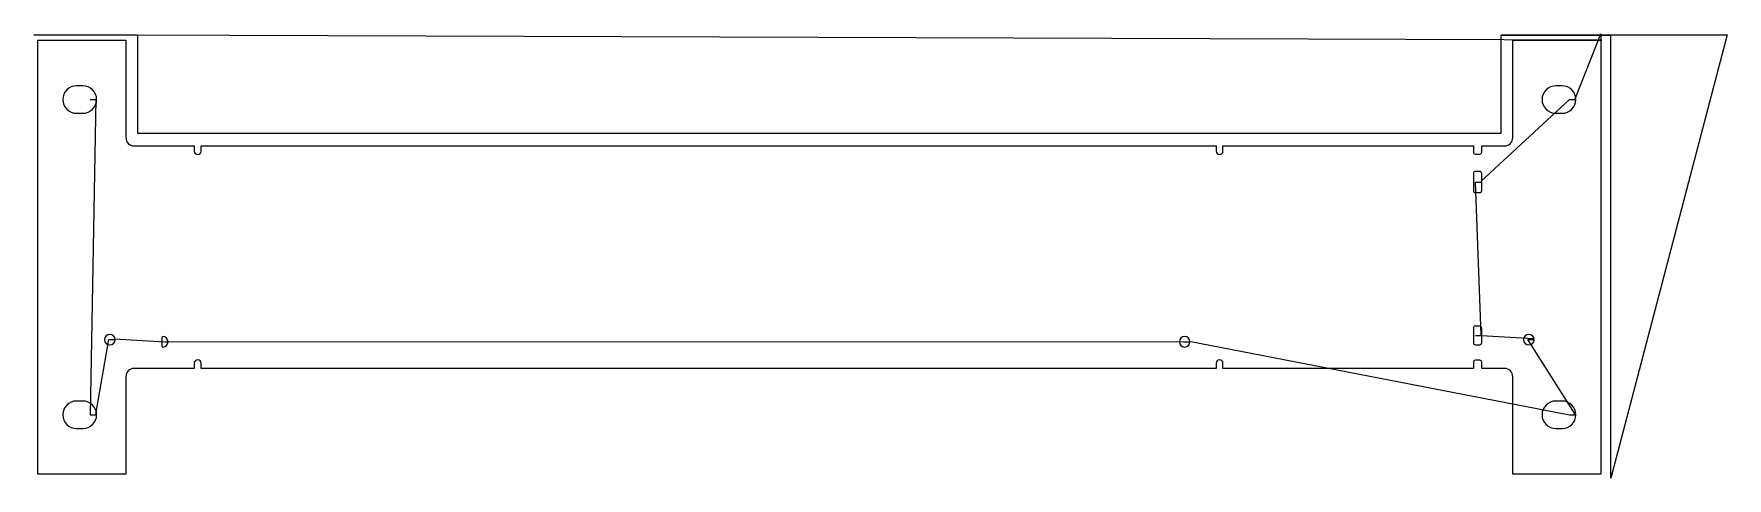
# Model space of a CAD drawing. Header units: metres. Extents: x 0 to 8000, y 0 to 2101.
import ezdxf

# ---------------------------------------------------------------- set-up
doc = ezdxf.new("R2010")
doc.units = ezdxf.units.M

msp = doc.modelspace()

# ---------------------------------------------------------------- linework, layer by layer
at = {"layer": 'TOOL_0'}
for p, q in [((7407.994, 2070.501), (-0.006, 2096.357)), ((-0.006, 2096.357), (0.994, 2096.357)), ((0.994, 2096.357), (-0.006, 2096.357)), ((-0.006, 2096.357), (0.994, 2096.357)), ((0.994, 2096.357), (489.875, 2096.357)), ((489.875, 2096.357), (489.875, 1631.577)), ((6932.372, 1631.577), (6932.372, 2096.357)), ((6932.372, 2096.357), (7998.995, 2096.357)), ((7450.524, 2092.252), (6932.423, 2092.252)), ((7281.959, 1793.287), (7402.994, 2100.501)), ((7402.994, 2100.501), (7402.994, 2070.501)), ((7999.995, 2096.357), (7450.524, 0)), ((7450.524, 1), (7450.524, 2092.252)), ((7998.995, 2096.357), (7999.995, 2096.357)), ((18.994, 19.001), (18.994, 2070.501)), ((18.994, 2070.501), (434.744, 2070.501)), ((434.744, 2070.501), (434.744, 1609.751)), ((6987.244, 1609.751), (6987.244, 2070.501)), ((6987.244, 2070.501), (7402.994, 2070.501)), ((7402.994, 2070.501), (7402.994, 19.001)), ((7402.994, 2070.501), (7407.994, 2070.501)), ((231.5, 1854.751), (201.5, 1854.751)), ((7220.495, 1854.751), (7190.495, 1854.751)), ((292.964, 1793.287), (266.5, 299.751)), ((266.5, 1789.751), (296.5, 1789.751)), ((296.5, 1789.751), (292.964, 1793.287)), ((6837.46, 1403.287), (7255.495, 1789.751)), ((7255.495, 1789.751), (7285.495, 1789.751)), ((7285.495, 1789.751), (7281.959, 1793.287)), ((201.5, 1724.751), (231.5, 1724.751)), ((7190.495, 1724.751), (7220.495, 1724.751)), ((489.875, 1631.577), (6932.372, 1631.577)), ((473.994, 1570.501), (757.994, 1570.501)), ((757.994, 1570.501), (757.994, 1545.751)), ((789.994, 1545.751), (789.994, 1570.501)), ((789.994, 1570.501), (5585.994, 1570.501)), ((5585.994, 1570.501), (5585.994, 1545.751)), ((5617.994, 1545.751), (5617.994, 1570.501)), ((5617.994, 1570.501), (6800.994, 1570.501)), ((6800.994, 1570.501), (6800.994, 1541.751)), ((6810.994, 1531.751), (6830.994, 1531.751)), ((6840.994, 1541.751), (6840.994, 1570.501)), ((6840.994, 1570.501), (6947.994, 1570.501)), ((6830.996, 1449.751), (6810.996, 1449.751)), ((6800.996, 1439.751), (6800.996, 1359.751)), ((6837.461, 678.287), (6810.996, 1399.751)), ((6810.996, 1399.751), (6840.996, 1399.751)), ((6840.996, 1399.751), (6837.46, 1403.287)), ((6840.996, 1399.751), (6840.996, 1439.751)), ((6840.996, 1359.751), (6840.996, 1399.751)), ((6810.996, 1349.751), (6830.996, 1349.751)), ((292.964, 303.287), (354, 654.751)), ((354, 654.751), (384, 654.751)), ((384, 654.751), (380.464, 658.287)), ((380.464, 658.287), (619, 644.751)), ((604, 664.751), (604, 624.751)), ((619, 644.751), (634, 644.751)), ((634, 644.751), (632.232, 646.519)), ((632.232, 646.519), (5431.99, 644.751)), ((5431.99, 644.751), (5461.99, 644.751)), ((5461.99, 644.751), (5458.454, 648.287)), ((5458.454, 648.287), (7255.499, 299.751)), ((6800.997, 708.751), (6800.997, 640.751)), ((6830.997, 718.751), (6810.997, 718.751)), ((7084.462, 658.287), (6810.997, 674.751)), ((6810.997, 674.751), (6840.997, 674.751)), ((6840.997, 674.751), (6837.461, 678.287)), ((6840.997, 674.751), (6840.997, 708.751)), ((6840.997, 640.751), (6840.997, 674.751)), ((7281.963, 303.287), (7057.998, 654.751)), ((7057.998, 654.751), (7087.998, 654.751)), ((7087.998, 654.751), (7084.462, 658.287)), ((6810.997, 630.751), (6830.997, 630.751)), ((757.994, 519.001), (473.994, 519.001)), ((757.994, 543.751), (757.994, 519.001)), ((789.994, 519.001), (789.994, 543.751)), ((5585.994, 519.001), (789.994, 519.001)), ((5585.994, 543.751), (5585.994, 519.001)), ((5617.994, 519.001), (5617.994, 543.751)), ((6800.994, 519.001), (5617.994, 519.001)), ((6800.994, 547.751), (6800.994, 519.001)), ((6830.994, 557.751), (6810.994, 557.751)), ((6840.994, 519.001), (6840.994, 547.751)), ((6947.994, 519.001), (6840.994, 519.001)), ((434.744, 479.751), (434.744, 19.001)), ((6987.244, 19.001), (6987.244, 479.751)), ((231.5, 364.751), (201.5, 364.751)), ((7220.499, 364.751), (7190.499, 364.751)), ((266.5, 299.751), (296.5, 299.751)), ((296.5, 299.751), (292.964, 303.287)), ((7255.499, 299.751), (7285.499, 299.751)), ((7285.499, 299.751), (7281.963, 303.287)), ((201.5, 234.751), (231.5, 234.751)), ((7190.499, 234.751), (7220.499, 234.751)), ((434.744, 19.001), (18.994, 19.001)), ((7402.994, 19.001), (6987.244, 19.001)), ((7450.524, 0), (7450.524, 1)), ((7450.524, 1), (7450.524, 0)), ((7450.524, 0), (7450.524, 1))]:
    msp.add_line(p, q, dxfattribs=at)
for centre, radius, start, end in [((201.5, 1789.751), 65, 90, 270), ((231.5, 1789.751), 65, 0, 90), ((7190.495, 1789.751), 65, 90, 270), ((7220.495, 1789.751), 65, 0, 90), ((231.5, 1789.751), 65, 270, 0), ((7220.495, 1789.751), 65, 270, 0), ((473.994, 1609.751), 39.25, 180, 270), ((6947.994, 1609.751), 39.25, 270, 0), ((773.994, 1545.751), 16, 180, 0), ((5601.994, 1545.751), 16, 180, 0), ((6810.994, 1541.751), 10, 180, 270), ((6830.994, 1541.751), 10, 270, 0), ((6810.996, 1439.751), 10, 90, 180), ((6830.996, 1439.751), 10, 0, 90), ((6810.996, 1359.751), 10, 180, 270), ((6830.996, 1359.751), 10, 270, 0), ((359, 654.751), 25, 0, 180), ((359, 654.751), 25, 180, 0), ((609, 664.751), 5, 90, 180), ((609, 644.751), 25, 0, 90), ((609, 644.751), 25, 270, 0), ((5436.99, 644.751), 25, 0, 180), ((5436.99, 644.751), 25, 180, 0), ((6810.997, 708.751), 10, 90, 180), ((6810.997, 640.751), 10, 180, 270), ((6830.997, 708.751), 10, 0, 90), ((6830.997, 640.751), 10, 270, 0), ((7062.998, 654.751), 25, 0, 180), ((7062.998, 654.751), 25, 180, 0), ((609, 624.751), 5, 180, 270), ((473.994, 479.751), 39.25, 90, 180), ((773.994, 543.751), 16, 0, 180), ((5601.994, 543.751), 16, 0, 180), ((6810.994, 547.751), 10, 90, 180), ((6830.994, 547.751), 10, 0, 90), ((6947.994, 479.751), 39.25, 0, 90), ((201.5, 299.751), 65, 90, 270), ((231.5, 299.751), 65, 0, 90), ((7190.499, 299.751), 65, 90, 270), ((7220.499, 299.751), 65, 0, 90), ((231.5, 299.751), 65, 270, 0), ((7220.499, 299.751), 65, 270, 0)]:
    msp.add_arc(centre, radius, start, end, dxfattribs=at)

doc.saveas('drawing.dxf')
